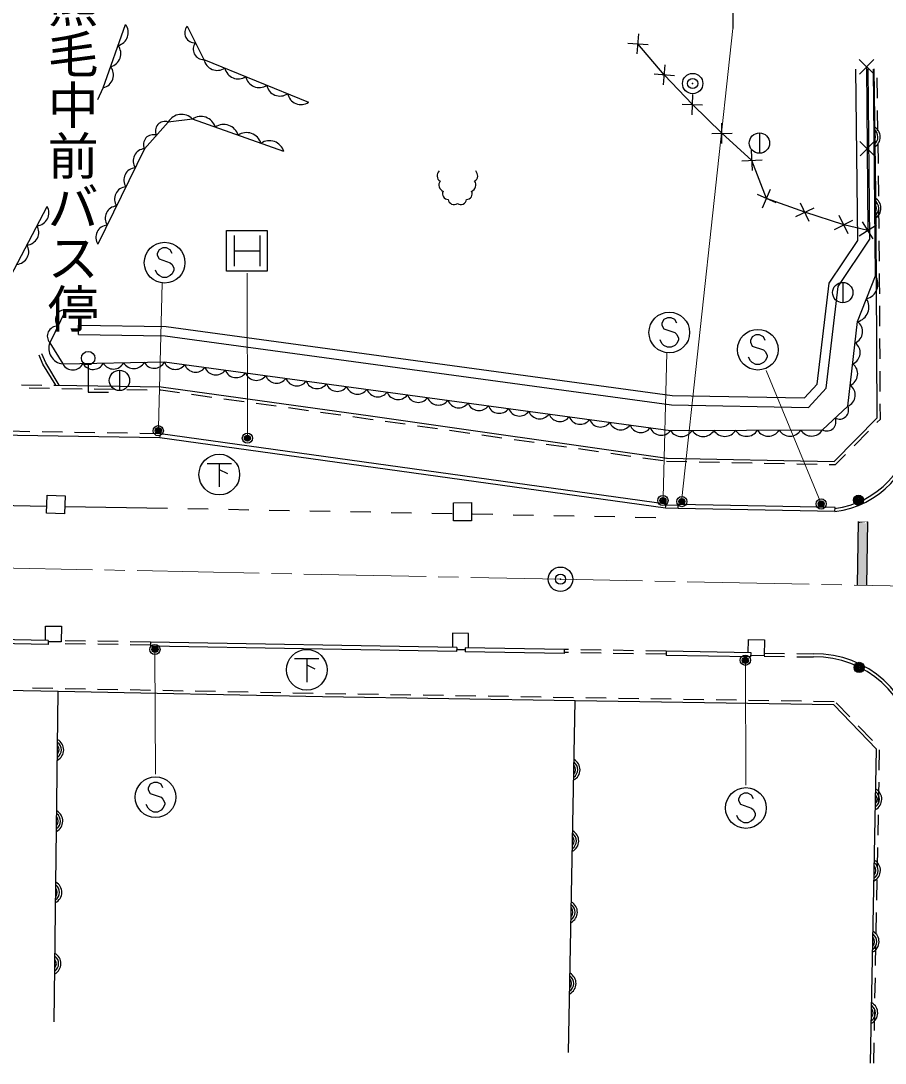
# Model space of a CAD drawing. Units: millimetres, scale not verified. Extents: x 40000 to 680000, y 20000 to 380000.
# Drawn here: x 168566 to 211050, y 265361 to 316562 of the extents above; entities that cross this region are included whole.
import ezdxf
from ezdxf.enums import TextEntityAlignment as Align

# ---------------------------------------------------------------- set-up
doc = ezdxf.new("R2010")
doc.units = ezdxf.units.MM
doc.header["$LTSCALE"] = 1000
doc.header["$PDMODE"] = 32
doc.header["$PDSIZE"] = 500
doc.linetypes.add('CHAIN', pattern=[18.5, 12, -1.5, 3.5, -1.5])
for name, color, linetype, lineweight in [('M-BGD', 7, 'Continuous', 25), ('M-BGD-EXST', 7, 'Continuous', 25), ('M-BMK', 2, 'CHAIN', 13), ('M-BMK-SRVR', 3, 'Continuous', 25), ('M-STR-HTXT', 7, 'Continuous', 13), ('M-STR-STRC', 7, 'Continuous', 25)]:
    doc.layers.add(name, color=color, linetype=linetype, lineweight=lineweight)
doc.layers.add('M-BMK-HTXT', color=7, linetype='Continuous')
doc.styles.add('@ＭＳ ゴシック', font='')
doc.styles.get('@ＭＳ ゴシック').set_extended_font_data('@MS Gothic')

msp = doc.modelspace()

# ---------------------------------------------------------------- hatches: boundary and pattern name
at = {"layer": 'M-STR-STRC'}
for points in [[(210128, 288828), (210174, 291883), (209724, 291891), (209679, 288837)], [(210173, 291952), (209725, 291961), (209724, 291891)]]:
    msp.add_hatch(color=256, dxfattribs=at).paths.add_polyline_path(points)

# ---------------------------------------------------------------- linework, layer by layer
msp.add_line((210174, 291883), (210175, 291952))
msp.add_arc((209983, 294111), 2168, 275.0233, 275.0898)
at = {"layer": 'M-BGD'}
for p, q in [((198860, 314934), (198940, 315931)), ((198401, 315473), (199398, 315392)), ((200155, 313412), (200235, 314409)), ((210491, 313955), (209778, 314656)), ((210485, 314662), (209784, 313949)), ((199697, 313951), (200693, 313870)), ((209699, 305775), (209611, 314185)), ((210298, 305843), (210211, 314192)), ((210580, 304029), (210473, 314194)), ((210673, 312756), (210660, 313755)), ((201563, 311950), (201590, 312950)), ((201077, 312464), (202076, 312436)), ((210694, 311156), (210681, 312156)), ((203029, 310539), (203016, 311539)), ((202523, 311033), (203523, 311046)), ((204868, 311056), (204868, 310056)), ((210525, 309938), (209812, 310639)), ((210519, 310645), (209818, 309932)), ((210715, 309556), (210702, 310556)), ((204523, 309208), (204472, 310207)), ((203998, 309682), (204997, 309733)), ((210734, 308078), (210723, 308956)), ((205013, 307381), (205419, 308294)), ((204759, 308041), (205673, 307634)), ((210735, 307956), (210734, 308078)), ((206653, 306947), (207557, 307375)), ((207319, 306709), (206892, 307613)), ((210751, 306356), (210741, 307356)), ((208566, 306320), (209456, 306776)), ((209239, 306103), (208783, 306993)), ((210466, 305846), (209937, 306695)), ((178681, 304268), (178681, 306268)), ((178681, 306268), (180681, 306268)), ((180681, 306268), (180681, 304268)), ((209777, 306007), (210626, 306535)), ((179056, 306018), (179056, 304518)), ((180306, 306018), (180306, 304518)), ((210767, 304756), (210757, 305756)), ((179056, 305268), (180306, 305268)), ((180681, 304268), (178681, 304268)), ((210777, 303774), (210773, 304156)), ((208963, 303712), (208963, 302712)), ((210780, 303156), (210777, 303774)), ((210789, 301556), (210784, 302556)), ((171395, 301150), (171402, 301610)), ((171402, 301610), (175703, 301542)), ((210798, 299956), (210792, 300956)), ((171875, 299656), (171875, 298323)), ((173413, 299398), (173413, 298398)), ((210807, 298356), (210801, 299356)), ((168591, 298688), (169590, 298672)), ((168978, 298532), (169977, 298516)), ((170190, 298663), (170279, 298662)), ((170577, 298507), (171577, 298491)), ((171875, 298323), (172875, 298323)), ((172177, 298482), (173177, 298466)), ((173777, 298457), (174777, 298441)), ((175377, 298431), (175452, 298430)), ((175452, 298430), (176368, 298303)), ((176962, 298221), (177953, 298083)), ((178547, 298001), (179538, 297863)), ((180132, 297781), (181122, 297643)), ((181717, 297561), (182707, 297423)), ((210814, 296994), (210810, 297756)), ((183302, 297341), (184292, 297204)), ((184886, 297121), (185739, 297003)), ((185739, 297003), (185877, 296983)), ((210647, 296825), (210814, 296994)), ((186471, 296899), (187461, 296758)), ((188055, 296674), (189045, 296534)), ((169010, 296381), (168010, 296398)), ((170610, 296354), (169610, 296371)), ((172210, 296327), (171210, 296344)), ((173809, 296300), (172810, 296317)), ((175409, 296273), (174409, 296290)), ((175406, 296073), (175433, 296271)), ((200285, 292826), (175433, 296271)), ((189639, 296449), (190629, 296309)), ((191223, 296225), (192213, 296084)), ((192807, 296000), (193797, 295859)), ((209520, 295690), (210225, 296399)), ((194391, 295775), (195382, 295635)), ((195976, 295550), (196966, 295410)), ((197560, 295325), (198550, 295185)), ((199144, 295101), (200134, 294960)), ((200305, 294936), (201305, 294916)), ((208606, 294768), (209097, 295264)), ((201905, 294904), (202905, 294883)), ((203505, 294871), (204505, 294851)), ((205105, 294839), (206104, 294819)), ((206704, 294807), (207704, 294786)), ((208304, 294774), (208606, 294768)), ((200257, 292628), (200285, 292826)), ((200873, 292600), (200257, 292628)), ((200879, 292750), (200264, 292777)), ((200873, 292600), (200876, 292800)), ((208584, 292454), (200873, 292600)), ((208588, 292654), (200876, 292800)), ((208584, 292454), (208588, 292654)), ((169902, 285929), (150412, 286287)), ((169905, 286128), (150415, 286487)), ((190562, 285763), (190575, 286473)), ((169905, 286128), (169902, 285929)), ((170553, 286051), (169904, 286054)), ((171743, 285947), (170743, 285964)), ((171745, 286097), (170746, 286114)), ((173343, 285919), (172343, 285936)), ((173345, 286069), (172345, 286086)), ((174942, 285892), (173942, 285909)), ((174945, 286042), (173945, 286059)), ((174945, 286042), (174941, 285842)), ((189987, 285578), (174941, 285842)), ((189991, 285778), (174945, 286042)), ((189991, 285778), (189987, 285578)), ((190407, 285765), (190403, 285565)), ((195276, 285683), (190407, 285765)), ((189989, 285686), (190405, 285678)), ((195273, 285483), (190403, 285565)), ((195276, 285683), (195273, 285483)), ((195485, 285530), (195273, 285533)), ((195487, 285679), (195276, 285683)), ((197085, 285501), (196085, 285519)), ((197087, 285651), (196087, 285669)), ((198684, 285473), (197684, 285491)), ((198687, 285623), (197687, 285640)), ((200284, 285444), (199284, 285462)), ((200287, 285594), (199287, 285612)), ((200287, 285594), (200283, 285394)), ((204452, 285317), (200283, 285394)), ((204456, 285517), (200287, 285594)), ((204452, 285317), (204456, 285517)), ((205107, 285369), (204454, 285380)), ((205107, 285355), (206106, 285338)), ((205109, 285505), (206109, 285488)), ((206706, 285328), (207535, 285314)), ((206709, 285478), (207537, 285464)), ((170141, 283765), (169141, 283785)), ((171740, 283734), (170740, 283753)), ((173340, 283703), (172340, 283723)), ((174940, 283673), (173940, 283692)), ((176539, 283642), (175540, 283661)), ((170201, 267386), (170409, 283610)), ((178139, 283611), (177139, 283631)), ((179739, 283581), (178739, 283600)), ((181338, 283550), (180339, 283569)), ((182938, 283519), (181938, 283538)), ((184538, 283492), (183538, 283508)), ((186138, 283467), (185138, 283483)), ((187738, 283441), (186738, 283457)), ((189337, 283416), (188337, 283432)), ((190937, 283390), (189937, 283406)), ((192537, 283365), (191537, 283381)), ((194137, 283339), (193137, 283355)), ((195737, 283314), (194737, 283330)), ((195493, 265885), (195814, 283163)), ((197336, 283289), (196336, 283304)), ((198936, 283263), (197936, 283279)), ((200536, 283238), (199536, 283254)), ((202136, 283213), (201136, 283229)), ((203736, 283188), (202736, 283204)), ((205335, 283163), (204335, 283179)), ((206935, 283138), (205935, 283153)), ((208535, 283112), (207535, 283128)), ((209313, 282367), (208641, 283066)), ((210422, 281214), (209729, 281935)), ((210759, 279759), (210778, 280758)), ((210729, 278159), (210748, 279159)), ((210699, 276559), (210718, 277559)), ((210669, 274959), (210688, 275959)), ((210639, 273360), (210657, 274360)), ((210608, 271760), (210627, 272760)), ((210578, 270160), (210597, 271160)), ((210548, 268561), (210567, 269560)), ((210518, 266961), (210537, 267961)), ((210487, 265361), (210506, 266361))]:
    msp.add_line(p, q, dxfattribs=at)
for points in [[(172353, 312695), (172619, 313274), (173707, 316388)], [(176740, 316294), (177566, 314665), (182708, 312564)], [(210135, 314306), (210202, 306271), (209011, 306548), (207105, 307161), (205216, 307838), (204497, 309707), (203023, 311039), (201576, 312450), (200195, 313910), (198900, 315433)], [(200309, 295086), (208545, 294920), (210664, 297055), (210627, 303773), (210584, 308076), (210504, 314207)], [(181491, 310150), (177003, 311739), (175815, 311592), (174647, 310280), (172353, 305588)], [(121392, 305891), (129348, 299536), (134524, 298495), (140279, 297474), (142150, 297526), (160345, 300126), (165749, 299959), (167875, 303655), (169853, 307448)], [(171395, 301150), (175668, 301083), (200553, 297697), (207289, 297576), (208148, 298510), (208737, 303519), (210298, 305843)], [(175703, 301542), (200588, 298156), (207091, 298040), (207709, 298712), (208293, 303683), (209699, 305775)], [(170778, 302365), (169990, 300753), (170623, 299707), (175628, 299808), (200499, 296439), (207974, 296466), (209217, 297629), (209698, 301785), (210580, 304029)], [(170279, 298662), (169655, 299690), (169462, 300142)], [(170456, 298659), (169789, 299758), (169600, 300201)], [(170279, 298662), (175463, 298580), (185760, 297151), (200327, 295084)], [(200257, 292628), (175406, 296073), (160369, 296328), (140323, 293689), (136929, 293768), (133297, 294461), (132086, 294712), (130626, 295044)], [(169776, 286131), (169780, 286832), (170558, 286828), (170553, 286051)], [(190575, 286473), (189790, 286488), (189776, 285782)], [(204316, 285519), (204327, 286175), (205120, 286162), (205107, 285369)], [(208533, 282963), (195814, 283163), (183399, 283360), (170409, 283610), (144694, 284115)], [(210337, 265364), (210629, 280782), (208533, 282963)]]:
    msp.add_lwpolyline(points, dxfattribs=at)
for points in [[(169822, 292378), (169854, 293266), (170742, 293235), (170710, 292347)], [(190721, 292896), (190723, 292007), (189834, 292005), (189832, 292893)]]:
    msp.add_lwpolyline(points, close=True, dxfattribs=at)
for centre, radius in [((201588, 313482), 500), ((204868, 310556), 500), ((208963, 303212), 500), ((171875, 299990), 333), ((173413, 298898), 500)]:
    msp.add_circle(centre, radius, dxfattribs=at)
for centre, radius, start, end in [((173192, 315986), 654, 283.4996, 37.9608), ((177123, 315976), 498, 140.276, 273.4819), ((177536, 315162), 498, 140.276, 273.4819), ((172829, 314948), 654, 283.4996, 37.9608), ((178218, 314792), 664, 191.0257, 304.5186), ((172466, 313910), 654, 283.4996, 37.9608), ((179246, 314372), 664, 191.0257, 304.5186), ((180275, 313951), 664, 191.0257, 304.5186), ((181303, 313531), 664, 191.0257, 304.5186), ((182332, 313111), 664, 191.0257, 304.5186), ((176464, 311222), 746, 43.8155, 150.3433), ((177417, 311125), 740, 16.9999, 124.012), ((175651, 311150), 471, 69.6119, 206.9957), ((178539, 310728), 740, 16.9999, 124.012), ((210241, 310859), 567, 298.6742, 62.5292), ((175067, 310494), 471, 69.6119, 206.9957), ((179661, 310331), 740, 16.9999, 124.012), ((210241, 310859), 453, 306.6336, 54.5698), ((210241, 310859), 340, 322.259, 38.9445), ((174691, 309677), 605, 94.2001, 213.6968), ((180783, 309934), 740, 16.9999, 124.012), ((174233, 308739), 605, 94.2001, 213.6968), ((189337, 308956), 316, 132.9454, 238.4758), ((190707, 308956), 316, 301.5242, 47.0546), ((173774, 307801), 605, 94.2001, 213.6968), ((189457, 308500), 341, 146.7295, 246.669), ((190587, 308500), 341, 293.331, 33.2705), ((189567, 308062), 275, 152.9691, 271.0416), ((189859, 307827), 290, 187.797, 304.278), ((190187, 307822), 287, 234.9263, 352.9987), ((190477, 308062), 275, 268.9584, 27.0309), ((210278, 307359), 567, 298.6742, 62.5292), ((210278, 307359), 453, 306.6336, 54.5698), ((169317, 307125), 626, 273.8646, 31.047), ((173315, 306862), 605, 94.2001, 213.6968), ((210278, 307359), 340, 322.259, 38.9445), ((168822, 306176), 626, 273.8646, 31.047), ((172856, 305924), 605, 94.2001, 213.6968), ((168328, 305228), 626, 273.8646, 31.047), ((209935, 303635), 756, 285.6117, 31.457), ((209494, 302513), 756, 285.6117, 31.457), ((170748, 301881), 485, 86.4003, 221.4965), ((209334, 301301), 606, 293.7225, 53.0925), ((170353, 301075), 485, 86.4003, 221.4965), ((170711, 300475), 773, 158.8881, 263.408), ((209214, 300262), 606, 293.7225, 53.0925), ((171118, 299984), 568, 209.2928, 333.0254), ((172119, 300005), 568, 209.2928, 333.0254), ((173120, 300025), 568, 209.2928, 333.0254), ((174121, 300045), 568, 209.2928, 333.0254), ((175122, 300065), 568, 209.2928, 333.0254), ((176161, 300008), 570, 200.5571, 324.0153), ((177156, 299873), 570, 200.5571, 324.0153), ((178151, 299739), 570, 200.5571, 324.0153), ((209094, 299223), 606, 293.7225, 53.0925), ((179146, 299604), 570, 200.5571, 324.0153), ((180141, 299469), 570, 200.5571, 324.0153), ((181136, 299334), 570, 200.5571, 324.0153), ((182130, 299200), 570, 200.5571, 324.0153), ((183125, 299065), 570, 200.5571, 324.0153), ((184120, 298930), 570, 200.5571, 324.0153), ((185115, 298795), 570, 200.5571, 324.0153), ((208974, 298184), 606, 293.7225, 53.0925), ((186110, 298661), 570, 200.5571, 324.0153), ((187105, 298526), 570, 200.5571, 324.0153), ((188100, 298391), 570, 200.5571, 324.0153), ((189094, 298256), 570, 200.5571, 324.0153), ((190089, 298122), 570, 200.5571, 324.0153), ((191084, 297987), 570, 200.5571, 324.0153), ((192079, 297852), 570, 200.5571, 324.0153), ((193074, 297717), 570, 200.5571, 324.0153), ((208803, 297450), 452, 242.7412, 23.4489), ((194069, 297583), 570, 200.5571, 324.0153), ((195064, 297448), 570, 200.5571, 324.0153), ((196058, 297313), 570, 200.5571, 324.0153), ((197053, 297178), 570, 200.5571, 324.0153), ((208181, 296868), 452, 242.7412, 23.4489), ((198048, 297044), 570, 200.5571, 324.0153), ((199043, 296909), 570, 200.5571, 324.0153), ((200038, 296774), 570, 200.5571, 324.0153), ((204235, 296778), 625, 211.5473, 328.868), ((205303, 296782), 625, 211.5473, 328.868), ((206371, 296786), 625, 211.5473, 328.868), ((207439, 296789), 625, 211.5473, 328.868), ((207994, 297023), 4456, 277.3598, 355.2066), ((207994, 297023), 4606, 277.3598, 355.2066), ((201032, 296766), 625, 211.5473, 328.868), ((202100, 296770), 625, 211.5473, 328.868), ((203167, 296774), 625, 211.5473, 328.868), ((207626, 280470), 4995, 4.5686, 91.0243), ((207626, 280470), 4845, 4.5686, 91.0243), ((170105, 280751), 567, 297.3392, 61.1943), ((170105, 280751), 453, 305.2986, 53.2349), ((170105, 280751), 340, 320.924, 37.6095), ((195485, 279778), 567, 297.0064, 60.8614), ((195485, 279778), 453, 304.9658, 52.902), ((195485, 279778), 340, 320.5912, 37.2766), ((210316, 278327), 567, 296.9903, 60.8453), ((210316, 278327), 453, 304.9497, 52.886), ((210316, 278327), 340, 320.5751, 37.2606), ((170061, 277251), 567, 297.3392, 61.1943), ((170061, 277251), 453, 305.2986, 53.2349), ((170061, 277251), 340, 320.924, 37.6095), ((195420, 276278), 567, 297.0064, 60.8614), ((195420, 276278), 453, 304.9658, 52.902), ((195420, 276278), 340, 320.5912, 37.2766), ((210250, 274828), 567, 296.9903, 60.8453), ((210250, 274828), 453, 304.9497, 52.886), ((210250, 274828), 340, 320.5751, 37.2606), ((170016, 273752), 567, 297.3392, 61.1943), ((170016, 273752), 453, 305.2986, 53.2349), ((170016, 273752), 340, 320.924, 37.6095), ((195354, 272779), 567, 297.0064, 60.8614), ((195354, 272779), 453, 304.9658, 52.902), ((195354, 272779), 340, 320.5912, 37.2766), ((210183, 271329), 567, 296.9903, 60.8453), ((210183, 271329), 453, 304.9497, 52.886), ((210183, 271329), 340, 320.5751, 37.2606), ((169971, 270252), 567, 297.3392, 61.1943), ((169971, 270252), 453, 305.2986, 53.2349), ((169971, 270252), 340, 320.924, 37.6095), ((195289, 269279), 567, 297.0064, 60.8614), ((195289, 269279), 453, 304.9658, 52.902), ((195289, 269279), 340, 320.5912, 37.2766), ((210117, 267829), 567, 296.9903, 60.8453), ((210117, 267829), 453, 304.9497, 52.886), ((210117, 267829), 340, 320.5751, 37.2606)]:
    msp.add_arc(centre, radius, start, end, dxfattribs=at)
msp.add_point((201588, 313482), dxfattribs=at)
at = {"layer": 'M-BGD-EXST'}
for p, q in [((177720, 294823), (178920, 294823)), ((178320, 294823), (178320, 293673)), ((178320, 294523), (178720, 294323)), ((182020, 285232), (183220, 285232)), ((182620, 285232), (182620, 284082)), ((182620, 284932), (183020, 284732))]:
    msp.add_line(p, q, dxfattribs=at)
for centre in [(178320, 294273), (182620, 284682)]:
    msp.add_circle(centre, 1000, dxfattribs=at)
at = {"layer": 'M-BMK'}
for p, q in [((166087, 289721), (172085, 289600)), ((172685, 289587), (173685, 289567)), ((174285, 289555), (180284, 289433)), ((180884, 289421), (181883, 289401)), ((182483, 289389), (188482, 289267)), ((189082, 289255), (190082, 289234)), ((190681, 289222), (195090, 289133)), ((195090, 289133), (199124, 289051)), ((199723, 289039), (200723, 289019)), ((201323, 289006), (207322, 288885)), ((207922, 288873), (208922, 288852)), ((209521, 288840), (215520, 288718))]:
    msp.add_line(p, q, dxfattribs=at)
at = {"layer": 'M-BMK-SRVR'}
msp.add_circle((195090, 289133), 600, dxfattribs=at)
msp.add_point((195090, 289133), dxfattribs=at)
at = {"layer": 'M-STR-HTXT'}
for p, q in [((201060, 293094), (203556, 316184)), ((179702, 296212), (179684, 304172)), ((175327, 296579), (175517, 303681)), ((200130, 293148), (200321, 300250)), ((207847, 292968), (205207, 299393)), ((175159, 285533), (175183, 279549)), ((204178, 285002), (204202, 279018))]:
    msp.add_line(p, q, dxfattribs=at)
at = {"layer": 'M-STR-STRC'}
for p, q in [((203556, 318184), (203556, 316184)), ((175362, 305318), (175271, 305137)), ((175543, 305409), (175362, 305318)), ((175725, 305409), (175543, 305409)), ((175907, 305318), (175725, 305409)), ((175998, 305137), (175907, 305318)), ((175271, 305137), (175271, 305046)), ((175271, 305046), (175362, 304864)), ((175362, 304864), (175907, 304682)), ((175907, 304682), (175998, 304591)), ((175271, 304137), (175180, 304318)), ((175362, 304046), (175271, 304137)), ((175998, 304137), (175907, 304046)), ((175998, 304591), (176089, 304409)), ((176089, 304318), (175998, 304137)), ((176089, 304409), (176089, 304318)), ((175543, 303955), (175362, 304046)), ((175725, 303955), (175543, 303955)), ((175907, 304046), (175725, 303955)), ((200165, 301887), (200074, 301705)), ((200074, 301705), (200074, 301615)), ((200074, 301615), (200165, 301433)), ((200347, 301978), (200165, 301887)), ((200529, 301978), (200347, 301978)), ((200711, 301887), (200529, 301978)), ((200802, 301705), (200711, 301887)), ((200165, 301433), (200711, 301251)), ((200711, 301251), (200802, 301160)), ((200802, 301160), (200893, 300978)), ((204699, 301135), (204517, 301044)), ((204881, 301135), (204699, 301135)), ((205063, 301044), (204881, 301135)), ((200074, 300705), (199984, 300887)), ((200165, 300615), (200074, 300705)), ((200347, 300524), (200165, 300615)), ((200711, 300615), (200529, 300524)), ((200802, 300705), (200711, 300615)), ((200893, 300887), (200802, 300705)), ((200893, 300978), (200893, 300887)), ((204517, 301044), (204426, 300862)), ((204426, 300862), (204426, 300771)), ((204426, 300771), (204517, 300589)), ((204517, 300589), (205063, 300408)), ((205154, 300862), (205063, 301044)), ((200529, 300524), (200347, 300524)), ((204426, 299862), (204335, 300044)), ((205063, 300408), (205154, 300317)), ((205154, 300317), (205244, 300135)), ((205244, 300044), (205154, 299862)), ((205244, 300135), (205244, 300044)), ((204517, 299771), (204426, 299862)), ((204699, 299680), (204517, 299771)), ((204881, 299680), (204699, 299680)), ((205063, 299771), (204881, 299680)), ((205154, 299862), (205063, 299771)), ((169834, 292712), (160865, 292873)), ((175774, 292605), (170723, 292696)), ((177774, 292571), (176774, 292590)), ((179773, 292533), (178773, 292552)), ((181773, 292495), (180773, 292514)), ((183773, 292457), (182773, 292476)), ((185772, 292419), (184772, 292438)), ((187772, 292381), (186772, 292400)), ((189771, 292343), (188772, 292362)), ((191771, 292305), (190771, 292324)), ((193771, 292267), (192771, 292286)), ((195770, 292229), (194771, 292248)), ((197770, 292191), (196770, 292210)), ((199770, 292153), (198770, 292172)), ((209725, 291961), (209679, 288837)), ((210175, 291952), (210128, 288828)), ((174915, 279062), (174824, 278880)), ((175097, 279153), (174915, 279062)), ((175279, 279153), (175097, 279153)), ((175461, 279062), (175279, 279153)), ((175552, 278880), (175461, 279062)), ((174824, 278880), (174824, 278789)), ((174824, 278789), (174915, 278607)), ((174915, 278607), (175461, 278425)), ((204115, 278622), (203933, 278531)), ((204297, 278622), (204115, 278622)), ((204479, 278531), (204297, 278622)), ((174824, 277880), (174733, 278062)), ((175461, 278425), (175552, 278334)), ((175552, 278334), (175642, 278153)), ((175642, 278062), (175552, 277880)), ((175642, 278153), (175642, 278062)), ((203933, 278531), (203843, 278349)), ((203843, 278349), (203843, 278258)), ((203843, 278258), (203933, 278076)), ((203933, 278076), (204479, 277894)), ((204570, 278349), (204479, 278531)), ((174915, 277789), (174824, 277880)), ((175097, 277698), (174915, 277789)), ((175279, 277698), (175097, 277698)), ((175461, 277789), (175279, 277698)), ((175552, 277880), (175461, 277789)), ((203843, 277349), (203752, 277531)), ((204479, 277894), (204570, 277803)), ((204570, 277803), (204661, 277622)), ((204661, 277531), (204570, 277349)), ((204661, 277622), (204661, 277531)), ((203933, 277258), (203843, 277349)), ((204115, 277167), (203933, 277258)), ((204297, 277167), (204115, 277167)), ((204479, 277258), (204297, 277167)), ((204570, 277349), (204479, 277258))]:
    msp.add_line(p, q, dxfattribs=at)
for centre, radius in [((175634, 304682), 1000), ((200438, 301251), 1000), ((204790, 300408), 1000), ((175322, 296429), 150), ((175322, 296429), 120), ((175322, 296429), 90), ((175322, 296429), 60), ((175322, 296429), 30), ((175322, 296429), 20), ((179702, 296062), 150), ((179702, 296062), 120), ((179702, 296062), 90), ((179702, 296062), 60), ((179702, 296062), 30), ((179702, 296062), 20), ((200126, 292998), 150), ((200126, 292998), 120), ((200126, 292998), 90), ((200126, 292998), 60), ((200126, 292998), 30), ((200126, 292998), 20), ((201055, 292944), 150), ((201055, 292944), 120), ((201055, 292944), 90), ((201055, 292944), 60), ((201055, 292944), 30), ((201055, 292944), 20), ((207904, 292829), 150), ((207904, 292829), 120), ((207904, 292829), 90), ((207904, 292829), 60), ((209739, 293011), 250), ((209739, 293011), 204), ((209739, 293011), 159), ((209739, 293011), 114), ((209739, 293011), 68.2), ((209739, 293011), 22.7), ((207904, 292829), 30), ((207904, 292829), 20), ((175159, 285683), 150), ((175159, 285683), 120), ((175159, 285683), 90), ((175159, 285683), 60), ((175159, 285683), 30), ((175159, 285683), 20), ((204177, 285152), 150), ((204177, 285152), 120), ((204177, 285152), 90), ((204177, 285152), 60), ((204177, 285152), 30), ((204177, 285152), 20), ((209775, 284801), 250), ((209775, 284801), 204), ((209775, 284801), 159), ((209775, 284801), 114), ((209775, 284801), 68.2), ((209775, 284801), 22.7), ((175188, 278425), 1000), ((204206, 277894), 1000)]:
    msp.add_circle(centre, radius, dxfattribs=at)
for p in [(175322, 296429), (179702, 296062), (200126, 292998), (201055, 292944), (207904, 292829), (175159, 285683), (204177, 285152)]:
    msp.add_point(p, dxfattribs=at)

# ---------------------------------------------------------------- texts
at = {"layer": 'M-BMK-HTXT', "style": '@ＭＳ ゴシック'}
msp.add_text('熊毛中前バス停', height=1833, rotation=270, dxfattribs=at).set_placement((171103, 318694), align=Align.MIDDLE_LEFT)

doc.saveas('drawing.dxf')
